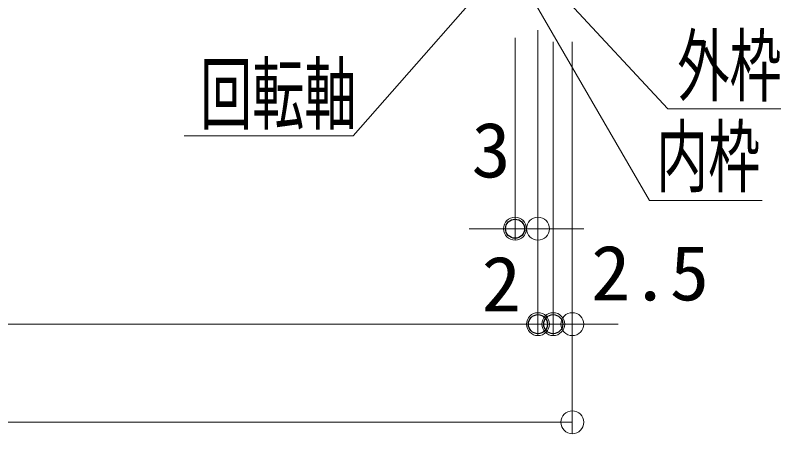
# Model space of a CAD drawing. Units: millimetres, scale not verified. Extents: x -1206 to 1200, y -831 to 831.
# Drawn here: x -907.3 to -706.8, y -342.6 to -233 of the extents above; entities that cross this region are included whole.
import ezdxf
from ezdxf.enums import TextEntityAlignment as Align

# ---------------------------------------------------------------- set-up
doc = ezdxf.new("R2010")
doc.units = ezdxf.units.MM
doc.header["$LTSCALE"] = 10
doc.header["$PDMODE"] = 32
doc.header["$PDSIZE"] = 5
doc.layers.add('0-1_0', color=3, linetype='Continuous', lineweight=9)
doc.layers.add('0-3_sunpou', color=1, linetype='Continuous', lineweight=9)
doc.layers.add('0-4_DEFPOINTS', color=7, linetype='Continuous')
doc.styles.add('ＭＳ ゴシック', font='')
doc.styles.get('ＭＳ ゴシック').set_extended_font_data('MS Gothic')

# ---------------------------------------------------------------- blocks, each defined once
blk = doc.blocks.new('_ORIGIN')
at = {"layer": '0-1_0', "color": 1}
blk.add_line((0, 0), (-10, 0), dxfattribs=at)
blk.add_circle((0, 0), 5, dxfattribs=at)

msp = doc.modelspace()

# ---------------------------------------------------------------- linework, layer by layer
at = {"layer": '0-3_sunpou'}
for p, q in [((-770.36, -236.94), (-770.36, -316.93)), ((-770.36, -237.94), (-770.36, -316.93)), ((-770.36, -237.94), (-770.36, -291.93)), ((-776.36, -238.94), (-776.36, -291.93)), ((-766.36, -239.94), (-766.36, -316.93)), ((-766.36, -239.94), (-766.36, -316.93)), ((-761.36, -239.94), (-761.36, -342.62)), ((-761.36, -239.94), (-761.36, -316.93)), ((-782.36, -288.93), (-788.36, -288.93)), ((-770.36, -288.93), (-776.36, -288.93)), ((-764.36, -288.93), (-758.36, -288.93)), ((-776.36, -313.93), (-1118.54, -313.93)), ((-776.36, -313.93), (-782.36, -313.93)), ((-772.36, -313.93), (-778.36, -313.93)), ((-766.36, -313.93), (-770.36, -313.93)), ((-761.36, -313.93), (-766.36, -313.93)), ((-760.36, -313.93), (-754.36, -313.93)), ((-755.36, -313.93), (-749.36, -313.93)), ((-767.36, -339.62), (-1118.54, -339.62))]:
    msp.add_line(p, q, dxfattribs=at)
at = {"layer": '0-3_sunpou', "color": 7}
for points in [[(-863.07, -264.59), (-818.8, -264.59), (-773.47, -212.98)], [(-711.6, -281.57), (-741.17, -281.57), (-772.34, -227.8)], [(-706.76, -257.56), (-736.33, -257.56), (-763.17, -228.66)]]:
    msp.add_lwpolyline(points, dxfattribs=at)
at = {"layer": '0-4_DEFPOINTS'}
for p in [(-776.36, -288.93), (-770.36, -313.93), (-766.36, -313.93)]:
    msp.add_point(p, dxfattribs=at)

# ---------------------------------------------------------------- block references
at = {"layer": '0-3_sunpou', "xscale": 0.6, "yscale": 0.6}
for p in [(-776.36, -288.93), (-770.36, -313.93), (-770.36, -313.93), (-766.36, -313.93), (-761.36, -339.62)]:
    msp.add_blockref('_ORIGIN', p, dxfattribs=at)
at = {"layer": '0-3_sunpou', "xscale": 0.6, "yscale": 0.6, "rotation": 180}
for p in [(-770.36, -288.93), (-766.36, -313.93), (-761.36, -313.93)]:
    msp.add_blockref('_ORIGIN', p, dxfattribs=at)

# ---------------------------------------------------------------- texts
at = {"layer": '0-3_sunpou', "color": 2, "style": 'ＭＳ ゴシック'}
for s, height, width, p in [('外枠', 15.4, 0.65, (-733.83, -258.56)), ('回転軸', 15.4, 0.65, (-858.87, -265.92)), ('内枠', 15.4, 0.65, (-739.42, -282.34)), ('3', 14.44, 1.05, (-787.79, -279.83)), ('2.5', 14.44, 1.05, (-756.44, -312.04)), ('2', 14.44, 1.05, (-785.11, -314.92))]:
    msp.add_text(s, height=height, dxfattribs=dict(at, width=width)).set_placement(p, align=Align.BOTTOM_LEFT)

doc.saveas('drawing.dxf')
